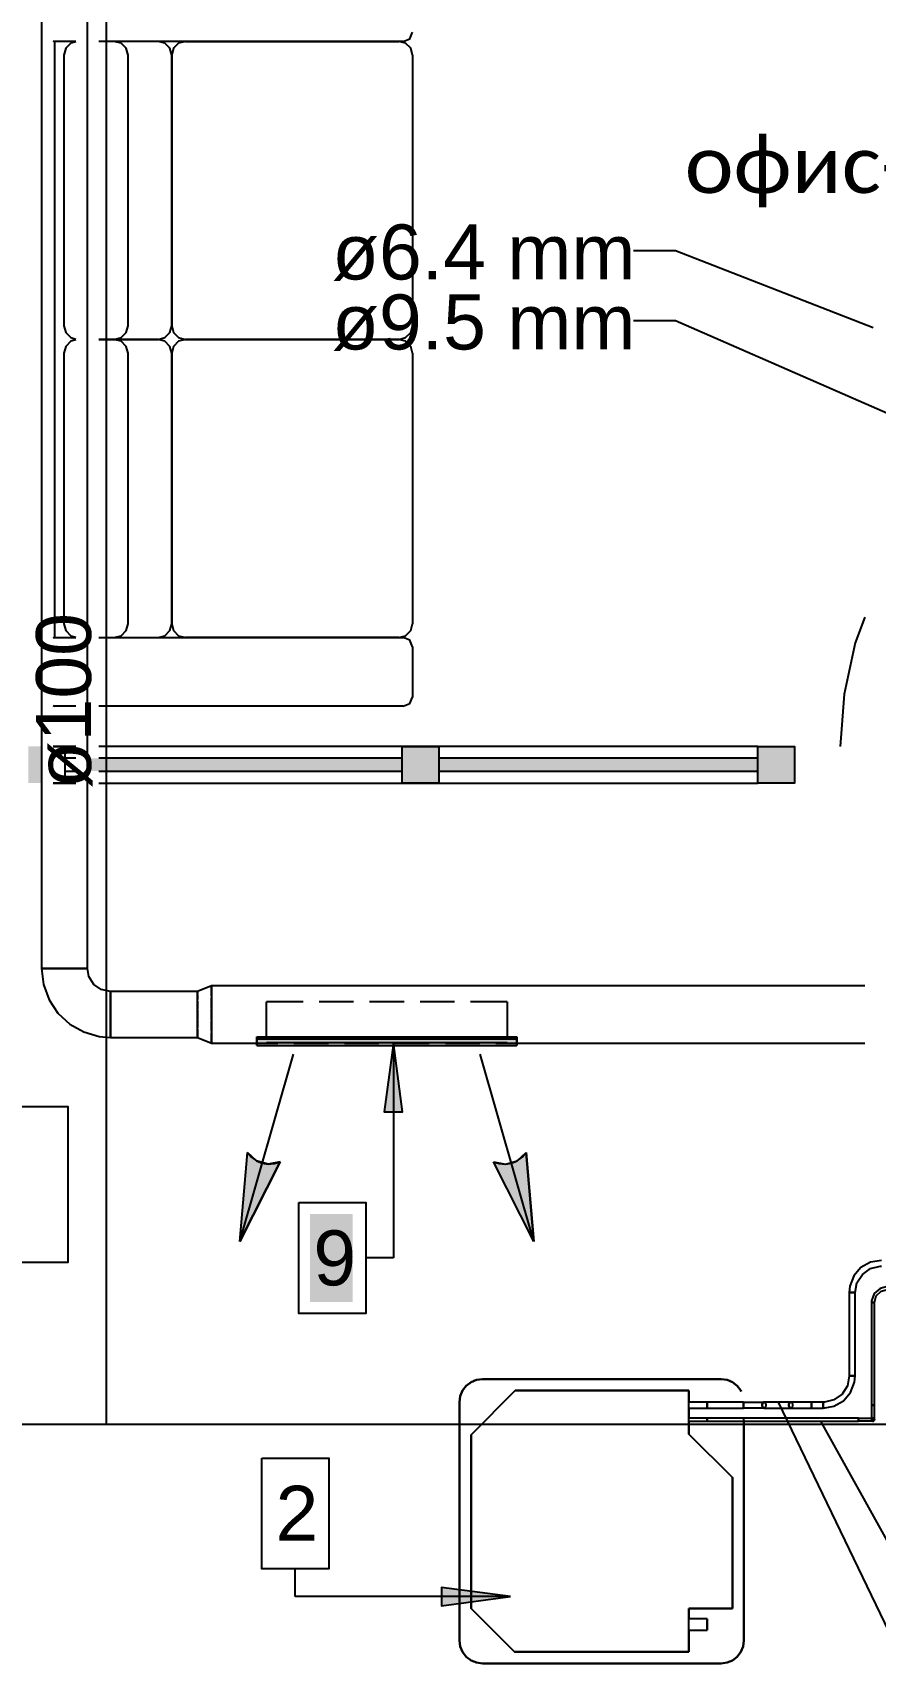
# Model space of a CAD drawing. Extents: x 25325 to 182345, y 3956 to 147305.
# Drawn here: x 91172.922 to 91174.369, y 73652.016 to 73654.817 of the extents above; entities that cross this region are included whole.
import ezdxf

# ---------------------------------------------------------------- set-up
doc = ezdxf.new("R2010")
doc.units = 0
doc.header["$MEASUREMENT"] = 0
doc.layers.add('CAT6A CEILING PORTS', color=5, linetype='CONTINUOUS')
doc.layers.add('CAT6A UNDERGROUND PORTS ROUTING', color=1, linetype='CONTINUOUS')
doc.styles.add('PDF Arial', font='arial.ttf')
doc.styles.add('PDF Calibri', font='calibri.ttf')

# ---------------------------------------------------------------- blocks, each defined once
blk = doc.blocks.new('Sheet-Климатична и вентилационна система офис помещение етаж 4_1')
at = {"layer": 'CAT6A UNDERGROUND PORTS ROUTING', "true_color": 0xd8d8d8, "transparency": 33554687}
for points in [[(4.9179, 16.2329), (4.9408, 16.2329), (4.9408, 16.2959), (4.9179, 16.2959)], [(5.5596, 16.2534), (5.5596, 16.2754), (5.0195, 16.2754), (5.0195, 16.2534)], [(5.6226, 16.2329), (5.6226, 16.2959), (5.5596, 16.2959), (5.5596, 16.2329)], [(6.1699, 16.2534), (6.1699, 16.2754), (5.6226, 16.2754), (5.6226, 16.2534)], [(6.1699, 16.2329), (6.2329, 16.2329), (6.2329, 16.2959), (6.1699, 16.2959)]]:
    blk.add_hatch(color=254, dxfattribs=at).paths.add_polyline_path(points)
at = {"layer": 'CAT6A UNDERGROUND PORTS ROUTING', "transparency": 33554687}
for color, points in [(256, [(5.6284, 15.7933), (5.7566, 15.7933), (5.7566, 15.7969), (5.3101, 15.7969), (5.3101, 15.7933), (5.4471, 15.7933)]), (256, [(5.7566, 15.7824), (5.7566, 15.7933), (5.3101, 15.7934), (5.3101, 15.7824), (5.6284, 15.7824)]), (7, [(5.5445, 15.7866), (5.529, 15.6685), (5.5601, 15.6685)]), (256, [(5.2808, 15.4456), (5.3505, 15.5825), (5.3404, 15.5793), (5.3299, 15.5786), (5.3194, 15.5803), (5.3097, 15.5844), (5.3011, 15.5906), (5.2942, 15.5986)]), (256, [(5.7858, 15.4456), (5.7725, 15.5986), (5.7656, 15.5906), (5.757, 15.5844), (5.7472, 15.5803), (5.7368, 15.5786), (5.7262, 15.5793), (5.7161, 15.5825)]), (7, [(5.7454, 14.8358), (5.6273, 14.8513), (5.6273, 14.8202)])]:
    blk.add_hatch(color=color, dxfattribs=at).paths.add_polyline_path(points)
at = {"layer": 'CAT6A UNDERGROUND PORTS ROUTING', "true_color": 0xffffff, "transparency": 33554687}
blk.add_hatch(color=7, dxfattribs=at).paths.add_polyline_path([(5.4017, 15.4929), (5.4747, 15.4929), (5.4747, 15.3419), (5.4017, 15.3419)])
at = {"layer": 'CAT6A UNDERGROUND PORTS ROUTING', "transparency": 33554687}
for points in [[(4.9408, 18.4536), (4.9408, 15.9143)], [(5.0195, 15.9143), (5.0195, 17.7951)], [(4.9802, 15.9143), (4.97, 15.9143), (4.9605, 15.9143), (4.9523, 15.9143), (4.9461, 15.9143), (4.9421, 15.9143), (4.9408, 15.9143)], [(4.9408, 15.9143), (4.944, 15.8868), (4.9536, 15.8608), (4.9689, 15.8378), (4.9891, 15.819), (5.0132, 15.8054), (5.0398, 15.7977), (5.0589, 15.7962)], [(4.9408, 15.9143), (4.9421, 15.9143), (4.9461, 15.9143), (4.9523, 15.9143), (4.9605, 15.9143), (4.97, 15.9143), (4.9802, 15.9143)], [(5.0195, 15.9143), (5.0182, 15.9143), (5.0142, 15.9143), (5.008, 15.9143), (4.9998, 15.9143), (4.9903, 15.9143), (4.9802, 15.9143)], [(4.9802, 15.9143), (4.9903, 15.9143), (4.9998, 15.9143), (5.008, 15.9143), (5.0142, 15.9143), (5.0182, 15.9143), (5.0195, 15.9143)], [(5.0589, 15.8749), (5.0433, 15.8781), (5.0303, 15.8872), (5.0219, 15.9007), (5.0195, 15.9143)], [(5.2321, 15.8848), (5.2084, 15.8749)], [(6.3537, 15.8848), (5.2321, 15.8848)], [(5.2321, 15.8803), (5.2321, 15.8831), (5.2321, 15.8848)], [(5.2321, 15.8848), (5.2321, 15.8799), (5.2321, 15.8662), (5.2321, 15.8465), (5.2321, 15.8246), (5.2321, 15.8049), (5.2321, 15.7912), (5.2321, 15.7863)], [(5.2321, 15.8673), (5.2321, 15.8703), (5.2321, 15.8782), (5.2321, 15.8799)], [(5.2084, 15.8749), (5.0589, 15.8749)], [(5.0589, 15.8355), (5.0589, 15.8457), (5.0589, 15.8552), (5.0589, 15.8634), (5.0589, 15.8696), (5.0589, 15.8736), (5.0589, 15.8749)], [(5.0589, 15.8749), (5.0589, 15.8736), (5.0589, 15.8696), (5.0589, 15.8634), (5.0589, 15.8552), (5.0589, 15.8457), (5.0589, 15.8355)], [(5.2084, 15.8749), (5.2084, 15.8736), (5.2084, 15.8714)], [(5.2084, 15.7962), (5.2084, 15.8001), (5.2084, 15.811), (5.2084, 15.8268), (5.2084, 15.8443), (5.2084, 15.8601), (5.2084, 15.871), (5.2084, 15.8749)], [(5.2084, 15.8696), (5.2084, 15.8634), (5.2084, 15.8609)], [(5.2084, 15.8586), (5.2084, 15.8552), (5.2084, 15.8457), (5.2084, 15.8448)], [(5.2321, 15.8471), (5.2321, 15.8483), (5.2321, 15.8601), (5.2321, 15.8644)], [(5.0589, 15.7962), (5.0589, 15.7975), (5.0589, 15.8014), (5.0589, 15.8077), (5.0589, 15.8159), (5.0589, 15.8254), (5.0589, 15.8355)], [(5.0589, 15.8355), (5.0589, 15.8254), (5.0589, 15.8159), (5.0589, 15.8077), (5.0589, 15.8014), (5.0589, 15.7975), (5.0589, 15.7962)], [(5.2084, 15.843), (5.2084, 15.8355)], [(5.2084, 15.8355), (5.2084, 15.828)], [(5.2084, 15.8268), (5.2084, 15.8254), (5.2084, 15.8159), (5.2084, 15.8125)], [(5.2321, 15.8355), (5.2321, 15.8456)], [(5.2321, 15.8262), (5.2321, 15.8355)], [(5.2321, 15.8067), (5.2321, 15.8109), (5.2321, 15.8228), (5.2321, 15.8246)], [(5.0589, 15.7962), (5.2084, 15.7962)], [(5.2084, 15.8101), (5.2084, 15.8077), (5.2084, 15.8014), (5.2084, 15.8001)], [(5.2084, 15.7998), (5.2084, 15.7975), (5.2084, 15.7962)], [(5.2084, 15.7962), (5.2321, 15.7863)], [(5.2321, 15.7912), (5.2321, 15.7929), (5.2321, 15.8007), (5.2321, 15.8038)], [(5.2321, 15.7863), (5.2321, 15.788), (5.2321, 15.7908)], [(5.2321, 15.7863), (5.3101, 15.7863)], [(5.3102, 15.7863), (5.3463, 15.7863)], [(5.3739, 15.7863), (5.4329, 15.7863)], [(5.4605, 15.7863), (5.5196, 15.7863)], [(5.5471, 15.7863), (5.6062, 15.7863)], [(5.6337, 15.7863), (5.6928, 15.7863)], [(5.7203, 15.7863), (5.7565, 15.7863)], [(5.7566, 15.7863), (6.3537, 15.7863)]]:
    blk.add_lwpolyline(points, dxfattribs=at)
at = {"layer": 'CAT6A UNDERGROUND PORTS ROUTING', "color": 253, "true_color": 0x9c9c9c, "transparency": 33554687}
for points in [[(4.9605, 17.5075), (4.9632, 17.5063)], [(4.9998, 17.5063), (4.9632, 17.5063), (4.9632, 16.4828), (4.9998, 16.4828)], [(4.9998, 17.5056), (4.9907, 17.5032), (4.9821, 17.4945), (4.9789, 17.4827)], [(5.1406, 17.5063), (5.0392, 17.5063)], [(5.5616, 17.5063), (5.0392, 17.5063)], [(5.0892, 17.4827), (5.086, 17.4945), (5.0774, 17.5032), (5.0655, 17.5063)], [(5.1642, 17.4827), (5.161, 17.4945), (5.1524, 17.5032), (5.1406, 17.5063)], [(5.1878, 17.5063), (5.176, 17.5032), (5.1673, 17.4945), (5.1642, 17.4827)], [(5.1878, 17.5063), (5.5537, 17.5063)], [(5.5773, 17.4827), (5.5742, 17.4945), (5.5655, 17.5032), (5.5537, 17.5063)], [(5.5616, 17.5063), (5.5727, 17.511), (5.5773, 17.5221)], [(4.9789, 17.4827), (4.9789, 17.0182)], [(5.0892, 17.0182), (5.0892, 17.4827)], [(5.1642, 17.4827), (5.1642, 17.0182), (5.1642, 17.4827)], [(5.5773, 17.4827), (5.5773, 17.0182)], [(4.9789, 17.0182), (4.9821, 17.0064), (4.9907, 16.9977), (4.9998, 16.9953)], [(5.0655, 16.9946), (5.0774, 16.9977), (5.086, 17.0064), (5.0892, 17.0182)], [(5.1406, 16.9946), (5.1524, 16.9977), (5.161, 17.0064), (5.1642, 17.0182)], [(5.1642, 17.0182), (5.1673, 17.0064), (5.176, 16.9977), (5.1878, 16.9946)], [(5.5537, 16.9946), (5.5655, 16.9977), (5.5742, 17.0064), (5.5773, 17.0182)], [(4.9998, 16.9938), (4.9907, 16.9914), (4.9821, 16.9827), (4.9789, 16.9709)], [(4.9789, 16.9709), (4.9789, 16.5064)], [(5.1406, 16.9946), (5.0392, 16.9946)], [(5.0392, 16.9946), (5.1406, 16.9946)], [(5.0892, 16.9709), (5.086, 16.9827), (5.0774, 16.9914), (5.0655, 16.9946)], [(5.0892, 16.5064), (5.0892, 16.9709)], [(5.1642, 16.9709), (5.161, 16.9827), (5.1524, 16.9914), (5.1406, 16.9946)], [(5.1878, 16.9946), (5.176, 16.9914), (5.1673, 16.9827), (5.1642, 16.9709)], [(5.1642, 16.9709), (5.1642, 16.5064), (5.1642, 16.9709)], [(5.1878, 16.9946), (5.5537, 16.9946), (5.1878, 16.9946)], [(5.5773, 16.9709), (5.5742, 16.9827), (5.5655, 16.9914), (5.5537, 16.9946)], [(5.5773, 16.9709), (5.5773, 16.5064)], [(4.9789, 16.5064), (4.9821, 16.4946), (4.9907, 16.4859), (4.9998, 16.4835)], [(5.0655, 16.4828), (5.0774, 16.4859), (5.086, 16.4946), (5.0892, 16.5064)], [(5.1406, 16.4828), (5.1524, 16.4859), (5.161, 16.4946), (5.1642, 16.5064)], [(5.1642, 16.5064), (5.1673, 16.4946), (5.176, 16.4859), (5.1878, 16.4828)], [(5.5537, 16.4828), (5.5655, 16.4859), (5.5742, 16.4946), (5.5773, 16.5064)], [(6.3537, 16.5179), (6.3371, 16.4734)], [(4.9632, 16.4828), (4.9605, 16.4816)], [(5.0392, 16.4828), (5.1406, 16.4828)], [(5.0392, 16.4828), (5.5616, 16.4828)], [(5.5537, 16.4828), (5.1878, 16.4828)], [(5.5773, 16.467), (5.5727, 16.4781), (5.5616, 16.4828)], [(5.5773, 16.467), (5.5773, 16.3804)], [(6.3371, 16.4734), (6.318, 16.3856)], [(6.318, 16.3856), (6.3116, 16.2959)], [(4.9605, 16.3658), (4.9632, 16.3647)], [(4.9998, 16.3647), (4.9632, 16.3647)], [(5.5616, 16.3647), (5.0392, 16.3647)], [(5.5616, 16.3647), (5.5727, 16.3693), (5.5773, 16.3804)], [(4.9998, 16.2959), (4.9605, 16.2959)], [(4.9605, 16.2959), (4.9809, 16.2959), (4.9809, 16.2329), (4.9605, 16.2329)], [(4.9998, 16.2754), (4.9809, 16.2754), (4.9809, 16.2534)], [(5.0392, 16.2329), (6.1699, 16.2329), (6.1699, 16.2959), (5.0392, 16.2959)], [(5.0392, 16.2534), (5.5596, 16.2534), (5.5596, 16.2754), (5.0392, 16.2754)], [(5.5596, 16.2959), (5.6226, 16.2959), (5.6226, 16.2329), (5.5596, 16.2329), (5.5596, 16.2959)], [(5.6226, 16.2534), (6.1699, 16.2534), (6.1699, 16.2754), (5.6226, 16.2754), (5.6226, 16.2534)], [(6.1699, 16.2959), (6.2329, 16.2959), (6.2329, 16.2329), (6.1699, 16.2329), (6.1699, 16.2959)], [(4.9809, 16.2534), (4.9998, 16.2534)], [(4.9605, 16.2329), (4.9998, 16.2329)]]:
    blk.add_lwpolyline(points, dxfattribs=at)
at = {"layer": 'CAT6A UNDERGROUND PORTS ROUTING', "color": 7, "transparency": 33554687}
for points in [[(6.0289, 17.1469), (5.9568, 17.1469)], [(6.3679, 17.0146), (6.0289, 17.1469)], [(6.0289, 17.0267), (5.9568, 17.0267)], [(6.4015, 16.8632), (6.0289, 17.0267)], [(5.3266, 15.7969), (5.3266, 15.8572)], [(5.3896, 15.8572), (5.3266, 15.8572)], [(5.4762, 15.8572), (5.4172, 15.8572)], [(5.5629, 15.8572), (5.5038, 15.8572)], [(5.6495, 15.8572), (5.5904, 15.8572)], [(5.74, 15.8572), (5.677, 15.8572)], [(5.74, 15.8572), (5.74, 15.7969)], [(5.3101, 15.7933), (5.3101, 15.7969)], [(5.3101, 15.7969), (5.3101, 15.789), (5.3101, 15.7863)], [(5.3101, 15.7969), (5.7566, 15.7969)], [(5.7566, 15.7863), (5.7566, 15.789), (5.7566, 15.7969)], [(5.7566, 15.7969), (5.7566, 15.7933)], [(5.2808, 15.4456), (5.3731, 15.7673)], [(5.3101, 15.7824), (5.3101, 15.7852), (5.3101, 15.7934)], [(5.7566, 15.7933), (5.3101, 15.7933)], [(5.3101, 15.7863), (5.3101, 15.7852), (5.3101, 15.7824)], [(5.3101, 15.7824), (5.7566, 15.7824)], [(5.74, 15.7867), (5.3266, 15.7867)], [(5.5445, 15.7866), (5.529, 15.6685), (5.5601, 15.6685), (5.5445, 15.7866)], [(5.5445, 15.7866), (5.5445, 15.4174)], [(5.7858, 15.4456), (5.6936, 15.7673)], [(5.7566, 15.7934), (5.7566, 15.7852), (5.7566, 15.7824)], [(5.7566, 15.7824), (5.7566, 15.7852), (5.7566, 15.7863)], [(5.2808, 15.4456), (5.2942, 15.5986)], [(5.2808, 15.4456), (5.2942, 15.5986)], [(5.2942, 15.5986), (5.3011, 15.5906), (5.3097, 15.5844), (5.3194, 15.5803), (5.3299, 15.5786), (5.3404, 15.5793), (5.3505, 15.5825)], [(5.3505, 15.5825), (5.3299, 15.5786), (5.3097, 15.5844), (5.2942, 15.5986)], [(5.7161, 15.5825), (5.7262, 15.5793), (5.7368, 15.5786), (5.7472, 15.5803), (5.757, 15.5844), (5.7656, 15.5906), (5.7725, 15.5986)], [(5.7161, 15.5825), (5.7368, 15.5786), (5.757, 15.5844), (5.7725, 15.5986)], [(5.7725, 15.5986), (5.7858, 15.4456)], [(5.7858, 15.4456), (5.7725, 15.5986)], [(5.3505, 15.5825), (5.2808, 15.4456)], [(5.2808, 15.4456), (5.3505, 15.5825)], [(5.7858, 15.4456), (5.7161, 15.5825)], [(5.7858, 15.4456), (5.7161, 15.5825)], [(5.3821, 15.5126), (5.497, 15.5126), (5.497, 15.3221), (5.3821, 15.3221), (5.3821, 15.5126)], [(5.5445, 15.4174), (5.497, 15.4174)], [(5.6581, 15.17), (5.6594, 15.1802), (5.6633, 15.1897), (5.6696, 15.1978), (5.6778, 15.2041), (5.6872, 15.208), (5.6974, 15.2093)], [(5.6974, 15.2093), (5.6872, 15.208), (5.6778, 15.2041), (5.6696, 15.1978), (5.6633, 15.1897), (5.6594, 15.1802), (5.6581, 15.17)], [(5.6841, 15.2067), (5.6824, 15.2063), (5.6809, 15.2054)], [(5.6974, 15.2093), (6.1069, 15.2093)], [(6.1069, 15.2093), (5.6974, 15.2093)], [(6.1069, 15.2093), (5.6974, 15.2093)], [(6.1069, 15.2093), (6.1171, 15.208), (6.1266, 15.2041), (6.1347, 15.1978), (6.141, 15.1897), (6.1415, 15.1883)], [(6.1415, 15.1883), (6.141, 15.1897), (6.1347, 15.1978), (6.1266, 15.2041), (6.1171, 15.208), (6.1069, 15.2093)], [(6.1234, 15.2054), (6.1219, 15.2063), (6.1202, 15.2067)], [(5.662, 15.1865), (5.6611, 15.185), (5.6607, 15.1833)], [(5.7535, 15.1897), (5.6778, 15.1139)], [(5.6778, 15.1139), (5.7535, 15.1897)], [(6.0518, 15.1897), (5.7535, 15.1897)], [(5.7535, 15.1897), (6.0518, 15.1897)], [(6.0518, 15.1149), (6.0518, 15.1897)], [(6.0518, 15.1897), (6.0518, 15.1697)], [(5.6581, 14.7605), (5.6581, 15.17)], [(5.6581, 15.17), (5.6581, 14.7605)], [(5.6581, 15.17), (5.6581, 14.7605)], [(6.0833, 15.1697), (6.0518, 15.1697)], [(6.0518, 15.1612), (6.0518, 15.1622), (6.0518, 15.1634), (6.0518, 15.1647), (6.0518, 15.166), (6.0518, 15.1672), (6.0518, 15.1683)], [(6.0518, 15.1597), (6.0518, 15.1422)], [(6.0518, 15.1597), (6.0833, 15.1597)], [(6.0833, 15.1697), (6.0833, 15.1696), (6.0833, 15.1691), (6.0833, 15.1683), (6.0833, 15.1672), (6.0833, 15.166), (6.0833, 15.1647), (6.0833, 15.1634), (6.0833, 15.1622), (6.0833, 15.1612), (6.0833, 15.1604), (6.0833, 15.1599), (6.0833, 15.1597)], [(6.2049, 15.1698), (6.4031, 14.759)], [(6.0833, 15.1423), (6.0518, 15.1423)], [(6.0518, 15.1374), (6.0518, 15.1149)], [(6.0518, 15.1373), (6.0833, 15.1373)], [(6.0833, 15.1422), (6.0833, 15.1423)], [(6.0833, 15.1423), (6.0833, 15.1422)], [(6.0833, 15.1423), (6.0833, 15.1422), (6.0833, 15.142), (6.0833, 15.1416), (6.0833, 15.141), (6.0833, 15.1404), (6.0833, 15.1398), (6.0833, 15.1391), (6.0833, 15.1385), (6.0833, 15.138), (6.0833, 15.1376), (6.0833, 15.1374), (6.0833, 15.1373)], [(6.0833, 15.1373), (6.0833, 15.1374)], [(6.0833, 15.1374), (6.0833, 15.1373)], [(6.1462, 15.1374), (6.1462, 15.1422)], [(6.1462, 15.1374), (6.1462, 14.7605)], [(6.1462, 14.7605), (6.1462, 15.1374)], [(6.1462, 14.7605), (6.1462, 15.1374)], [(6.2776, 15.1371), (6.4031, 14.9117)], [(5.6778, 15.1139), (5.6778, 14.8157)], [(5.6778, 14.8157), (5.6778, 15.1139)], [(6.1266, 15.0401), (6.0518, 15.1149)], [(6.0518, 15.1149), (6.1266, 15.0401)], [(5.3187, 15.0738), (5.4337, 15.0738), (5.4337, 14.8833), (5.3187, 14.8833), (5.3187, 15.0738)], [(6.1266, 14.8157), (6.1266, 15.0401)], [(6.1266, 15.0401), (6.1266, 14.8157)], [(5.3762, 14.8358), (5.3762, 14.8833)], [(5.7454, 14.8358), (5.6273, 14.8513), (5.6273, 14.8202), (5.7454, 14.8358)], [(5.7454, 14.8358), (5.3762, 14.8358)], [(5.6778, 14.8157), (5.7526, 14.7409)], [(5.7526, 14.7409), (5.6778, 14.8157)], [(6.0518, 14.7409), (6.0518, 14.8157)], [(6.0518, 14.8157), (6.1266, 14.8157)], [(6.1266, 14.8157), (6.0518, 14.8157)], [(6.0518, 14.8157), (6.0518, 14.7979)], [(6.0833, 14.7979), (6.0518, 14.7979)], [(6.0518, 14.7906), (6.0518, 14.793), (6.0518, 14.7951), (6.0518, 14.7966), (6.0518, 14.7976)], [(6.0518, 14.7786), (6.0518, 14.7796), (6.0518, 14.7811), (6.0518, 14.7832), (6.0518, 14.7855), (6.0518, 14.7881), (6.0518, 14.7901)], [(6.0833, 14.7979), (6.0833, 14.7976), (6.0833, 14.7966), (6.0833, 14.7951), (6.0833, 14.793), (6.0833, 14.7906), (6.0833, 14.7881), (6.0833, 14.7855), (6.0833, 14.7832), (6.0833, 14.7811), (6.0833, 14.7796), (6.0833, 14.7786), (6.0833, 14.7783)], [(6.0833, 14.7906), (6.0833, 14.793), (6.0833, 14.7951), (6.0833, 14.7966), (6.0833, 14.7976)], [(6.0833, 14.7786), (6.0833, 14.7796), (6.0833, 14.7811), (6.0833, 14.7832), (6.0833, 14.7855), (6.0833, 14.7881), (6.0833, 14.7901)], [(5.6974, 14.7212), (5.6872, 14.7225), (5.6778, 14.7264), (5.6696, 14.7327), (5.6633, 14.7409), (5.6594, 14.7503), (5.6581, 14.7605)], [(5.6581, 14.7605), (5.6594, 14.7503), (5.6633, 14.7409), (5.6696, 14.7327), (5.6778, 14.7264), (5.6872, 14.7225), (5.6974, 14.7212)], [(6.0518, 14.7783), (6.0518, 14.7409)], [(6.0518, 14.7783), (6.0833, 14.7783)], [(6.1462, 14.7605), (6.1449, 14.7503), (6.141, 14.7409), (6.1347, 14.7327), (6.1266, 14.7264), (6.1171, 14.7225), (6.1069, 14.7212)], [(6.1069, 14.7212), (6.1171, 14.7225), (6.1266, 14.7264), (6.1347, 14.7327), (6.141, 14.7409), (6.1449, 14.7503), (6.1462, 14.7605)], [(5.6607, 14.7472), (5.6611, 14.7455), (5.662, 14.744)], [(5.7526, 14.7409), (6.0518, 14.7409)], [(6.0518, 14.7409), (5.7526, 14.7409)], [(6.1423, 14.744), (6.1432, 14.7455), (6.1436, 14.7472)], [(5.6809, 14.7251), (5.6824, 14.7242), (5.6841, 14.7238)], [(6.1069, 14.7212), (5.6974, 14.7212)], [(5.6974, 14.7212), (6.1069, 14.7212)], [(5.6974, 14.7212), (6.1069, 14.7212)], [(6.1202, 14.7238), (6.1219, 14.7242), (6.1234, 14.7251)]]:
    blk.add_lwpolyline(points, dxfattribs=at)
at = {"layer": 'CAT6A UNDERGROUND PORTS ROUTING', "color": 6, "transparency": 33554687}
for points in [[(6.382, 15.4132), (6.3634, 15.41), (6.347, 15.4007), (6.3348, 15.3864), (6.328, 15.3688), (6.327, 15.3582)], [(6.337, 15.3582), (6.3402, 15.3749), (6.3494, 15.3892), (6.3632, 15.3991), (6.3797, 15.4031), (6.382, 15.4032)], [(6.327, 15.3582), (6.327, 15.2147)], [(6.327, 15.3582), (6.3271, 15.3582), (6.3276, 15.3582), (6.3284, 15.3582), (6.3295, 15.3582), (6.3307, 15.3582), (6.332, 15.3582)], [(6.337, 15.3582), (6.3368, 15.3582), (6.3363, 15.3582), (6.3355, 15.3582), (6.3345, 15.3582), (6.3333, 15.3582), (6.332, 15.3582), (6.3307, 15.3582), (6.3295, 15.3582), (6.3284, 15.3582), (6.3276, 15.3582), (6.3271, 15.3582), (6.327, 15.3582)], [(6.332, 15.3582), (6.3333, 15.3582), (6.3345, 15.3582), (6.3355, 15.3582), (6.3363, 15.3582), (6.3368, 15.3582), (6.337, 15.3582)], [(6.337, 15.2147), (6.337, 15.3582)], [(6.3926, 15.3681), (6.3798, 15.3649), (6.3699, 15.3561), (6.3653, 15.3436), (6.3651, 15.3406)], [(6.3701, 15.3406), (6.3733, 15.3521), (6.3819, 15.3604), (6.3926, 15.3631)], [(6.3651, 15.3406), (6.3652, 15.3406)], [(6.3651, 15.3406), (6.3652, 15.3406)], [(6.3652, 15.3406), (6.3651, 15.3406)], [(6.3651, 15.3406), (6.3651, 15.1648)], [(6.3651, 15.3406), (6.3652, 15.3406), (6.3655, 15.3406), (6.3659, 15.3406), (6.3664, 15.3406), (6.367, 15.3406), (6.3676, 15.3406)], [(6.37, 15.3406), (6.3698, 15.3406), (6.3694, 15.3406), (6.3689, 15.3406), (6.3683, 15.3406), (6.3676, 15.3406), (6.367, 15.3406), (6.3664, 15.3406), (6.3659, 15.3406), (6.3655, 15.3406), (6.3652, 15.3406), (6.3651, 15.3406)], [(6.3676, 15.3406), (6.3683, 15.3406), (6.3689, 15.3406), (6.3694, 15.3406), (6.3698, 15.3406), (6.37, 15.3406)], [(6.37, 15.3406), (6.3701, 15.3406)], [(6.3701, 15.1648), (6.3701, 15.3406)], [(6.282, 15.1597), (6.3005, 15.1629), (6.3169, 15.1722), (6.3292, 15.1865), (6.3359, 15.2041), (6.337, 15.2147)], [(6.327, 15.2147), (6.3238, 15.198), (6.3146, 15.1837), (6.3007, 15.1738), (6.2842, 15.1698), (6.282, 15.1697)], [(6.332, 15.2147), (6.3307, 15.2147), (6.3295, 15.2147), (6.3284, 15.2147), (6.3276, 15.2147), (6.3271, 15.2147), (6.327, 15.2147)], [(6.327, 15.2147), (6.3271, 15.2147), (6.3276, 15.2147), (6.3284, 15.2147), (6.3295, 15.2147), (6.3307, 15.2147), (6.332, 15.2147), (6.3333, 15.2147), (6.3345, 15.2147), (6.3355, 15.2147), (6.3363, 15.2147), (6.3368, 15.2147), (6.337, 15.2147)], [(6.337, 15.2147), (6.3368, 15.2147), (6.3363, 15.2147), (6.3355, 15.2147), (6.3345, 15.2147), (6.3333, 15.2147), (6.332, 15.2147)], [(6.1455, 15.1697), (6.0833, 15.1697)], [(6.0833, 15.1647), (6.0833, 15.166), (6.0833, 15.1672), (6.0833, 15.1683), (6.0833, 15.1691), (6.0833, 15.1696), (6.0833, 15.1697)], [(6.0833, 15.1597), (6.0833, 15.1599), (6.0833, 15.1604), (6.0833, 15.1612), (6.0833, 15.1622), (6.0833, 15.1634), (6.0833, 15.1647)], [(6.0833, 15.1597), (6.1455, 15.1597)], [(6.1455, 15.1697), (6.1455, 15.1696), (6.1455, 15.1691), (6.1455, 15.1683), (6.1455, 15.1672), (6.1455, 15.166), (6.1455, 15.1647)], [(6.1455, 15.1697), (6.1632, 15.1697), (6.1785, 15.1697), (6.1809, 15.1697)], [(6.1455, 15.1647), (6.1455, 15.166), (6.1455, 15.1672), (6.1455, 15.1683), (6.1455, 15.1691), (6.1455, 15.1696), (6.1455, 15.1697)], [(6.1455, 15.1647), (6.1455, 15.1634), (6.1455, 15.1622), (6.1455, 15.1612), (6.1455, 15.1604), (6.1455, 15.1599), (6.1455, 15.1597)], [(6.1455, 15.1597), (6.1455, 15.1599), (6.1455, 15.1604), (6.1455, 15.1612), (6.1455, 15.1622), (6.1455, 15.1634), (6.1455, 15.1647)], [(6.1809, 15.1597), (6.1661, 15.1597), (6.1487, 15.1597), (6.1455, 15.1597)], [(6.1773, 15.1647), (6.1775, 15.166), (6.1778, 15.1672), (6.1784, 15.1683), (6.1791, 15.1691), (6.18, 15.1696), (6.1809, 15.1697)], [(6.1809, 15.1697), (6.18, 15.1696), (6.1791, 15.1691), (6.1784, 15.1683), (6.1778, 15.1672), (6.1775, 15.166), (6.1773, 15.1647)], [(6.1809, 15.1597), (6.18, 15.1599), (6.1791, 15.1604), (6.1784, 15.1612), (6.1778, 15.1622), (6.1775, 15.1634), (6.1773, 15.1647)], [(6.1773, 15.1647), (6.1775, 15.1634), (6.1778, 15.1622), (6.1784, 15.1612), (6.1791, 15.1604), (6.18, 15.1599), (6.1809, 15.1597)], [(6.2267, 15.1697), (6.1809, 15.1697)], [(6.1809, 15.1597), (6.2267, 15.1597)], [(6.1818, 15.1696), (6.181, 15.1697)], [(6.181, 15.1598), (6.1818, 15.1599)], [(6.1826, 15.1691), (6.1818, 15.1696)], [(6.1818, 15.1599), (6.1826, 15.1604)], [(6.1834, 15.1683), (6.1826, 15.1691)], [(6.1826, 15.1604), (6.1834, 15.1612)], [(6.1839, 15.1672), (6.1834, 15.1683)], [(6.1834, 15.1612), (6.1839, 15.1622)], [(6.1843, 15.166), (6.1839, 15.1672)], [(6.1839, 15.1622), (6.1843, 15.1634)], [(6.1844, 15.1647), (6.1843, 15.166)], [(6.1843, 15.1634), (6.1844, 15.1647)], [(6.2267, 15.1697), (6.2258, 15.1696), (6.225, 15.1691), (6.2242, 15.1683), (6.2237, 15.1672), (6.2233, 15.166), (6.2232, 15.1647)], [(6.2232, 15.1647), (6.2233, 15.166), (6.2237, 15.1672), (6.2242, 15.1683), (6.225, 15.1691), (6.2258, 15.1696), (6.2267, 15.1697), (6.2277, 15.1696)], [(6.2232, 15.1647), (6.2233, 15.1634), (6.2237, 15.1622), (6.2242, 15.1612), (6.225, 15.1604), (6.2258, 15.1599), (6.2267, 15.1597)], [(6.2277, 15.1599), (6.2267, 15.1597), (6.2258, 15.1599), (6.225, 15.1604), (6.2242, 15.1612), (6.2237, 15.1622), (6.2233, 15.1634), (6.2232, 15.1647)], [(6.2277, 15.1696), (6.2267, 15.1697)], [(6.2621, 15.1697), (6.2444, 15.1697), (6.2291, 15.1697), (6.2267, 15.1697)], [(6.2267, 15.1597), (6.2277, 15.1599)], [(6.2267, 15.1597), (6.2415, 15.1597), (6.2589, 15.1597), (6.2621, 15.1597)], [(6.2285, 15.1691), (6.2277, 15.1696)], [(6.2277, 15.1599), (6.2285, 15.1604)], [(6.2292, 15.1683), (6.2285, 15.1691)], [(6.2285, 15.1604), (6.2292, 15.1612)], [(6.2298, 15.1672), (6.2292, 15.1683)], [(6.2292, 15.1612), (6.2298, 15.1622)], [(6.2302, 15.166), (6.2298, 15.1672)], [(6.2298, 15.1622), (6.2302, 15.1634)], [(6.2303, 15.1647), (6.2302, 15.166)], [(6.2302, 15.1634), (6.2303, 15.1647)], [(6.282, 15.1697), (6.2621, 15.1697)], [(6.2621, 15.1647), (6.2621, 15.166), (6.2621, 15.1672), (6.2621, 15.1683), (6.2621, 15.1691), (6.2621, 15.1696), (6.2621, 15.1697)], [(6.2621, 15.1697), (6.2621, 15.1696), (6.2621, 15.1691), (6.2621, 15.1683), (6.2621, 15.1672), (6.2621, 15.166), (6.2621, 15.1647)], [(6.2621, 15.1597), (6.2621, 15.1599), (6.2621, 15.1604), (6.2621, 15.1612), (6.2621, 15.1622), (6.2621, 15.1634), (6.2621, 15.1647)], [(6.2621, 15.1647), (6.2621, 15.1634), (6.2621, 15.1622), (6.2621, 15.1612), (6.2621, 15.1604), (6.2621, 15.1599), (6.2621, 15.1597)], [(6.2621, 15.1597), (6.282, 15.1597)], [(6.282, 15.1697), (6.282, 15.1696), (6.282, 15.1691), (6.282, 15.1683), (6.282, 15.1672), (6.282, 15.166), (6.282, 15.1647)], [(6.282, 15.1597), (6.282, 15.1599), (6.282, 15.1604), (6.282, 15.1612), (6.282, 15.1622), (6.282, 15.1634), (6.282, 15.1647), (6.282, 15.166), (6.282, 15.1672), (6.282, 15.1683), (6.282, 15.1691), (6.282, 15.1696), (6.282, 15.1697)], [(6.282, 15.1647), (6.282, 15.1634), (6.282, 15.1622), (6.282, 15.1612), (6.282, 15.1604), (6.282, 15.1599), (6.282, 15.1597)], [(6.3652, 15.1648), (6.3651, 15.1648)], [(6.3651, 15.1648), (6.3652, 15.1648)], [(6.3652, 15.1648), (6.3651, 15.1648)], [(6.3676, 15.1648), (6.367, 15.1648), (6.3664, 15.1648), (6.3659, 15.1648), (6.3655, 15.1648), (6.3652, 15.1648), (6.3651, 15.1648)], [(6.3651, 15.1648), (6.3651, 15.1526), (6.3651, 15.1435), (6.3651, 15.1398), (6.3651, 15.1398)], [(6.3651, 15.1648), (6.3652, 15.1648), (6.3655, 15.1648), (6.3659, 15.1648), (6.3664, 15.1648), (6.367, 15.1648), (6.3676, 15.1648)], [(6.3701, 15.1648), (6.37, 15.1648), (6.3698, 15.1648), (6.3694, 15.1648), (6.3689, 15.1648), (6.3683, 15.1648), (6.3676, 15.1648)], [(6.3676, 15.1648), (6.3683, 15.1648), (6.3689, 15.1648), (6.3694, 15.1648), (6.3698, 15.1648), (6.37, 15.1648), (6.3701, 15.1648)], [(6.3701, 15.1648), (6.37, 15.1648)], [(6.3701, 15.1648), (6.37, 15.1648)], [(6.37, 15.1648), (6.3701, 15.1648)], [(6.3701, 15.1398), (6.3701, 15.143), (6.3701, 15.1517), (6.3701, 15.1638), (6.3701, 15.1648)], [(6.0833, 15.1422), (6.0833, 15.1423)], [(6.3426, 15.1423), (6.0833, 15.1423)], [(6.0833, 15.1398), (6.0833, 15.1404), (6.0833, 15.141), (6.0833, 15.1416), (6.0833, 15.142), (6.0833, 15.1422), (6.0833, 15.1423)], [(6.0833, 15.1373), (6.0833, 15.1374), (6.0833, 15.1376), (6.0833, 15.138), (6.0833, 15.1385), (6.0833, 15.1391), (6.0833, 15.1398)], [(6.0833, 15.1373), (6.0833, 15.1374)], [(6.0833, 15.1373), (6.3426, 15.1373)], [(6.3426, 15.1423), (6.3426, 15.1422)], [(6.3426, 15.1423), (6.3548, 15.1423), (6.3639, 15.1423), (6.3652, 15.1423)], [(6.3426, 15.1422), (6.3426, 15.142)], [(6.3426, 15.142), (6.3426, 15.1416), (6.3426, 15.141), (6.3426, 15.1404), (6.3426, 15.1398)], [(6.3426, 15.1398), (6.3426, 15.1404), (6.3426, 15.141), (6.3426, 15.1416), (6.3426, 15.142)], [(6.3426, 15.1398), (6.3426, 15.1391), (6.3426, 15.1385), (6.3426, 15.138), (6.3426, 15.1376)], [(6.3426, 15.1376), (6.3426, 15.138), (6.3426, 15.1385), (6.3426, 15.1391), (6.3426, 15.1398)], [(6.3426, 15.1376), (6.3426, 15.1374)], [(6.3426, 15.1374), (6.3426, 15.1373)], [(6.3676, 15.1373), (6.3644, 15.1373), (6.3557, 15.1373), (6.3436, 15.1373), (6.3426, 15.1373)], [(6.3676, 15.1423), (6.3651, 15.1398)], [(6.3652, 15.1404), (6.3651, 15.1398)], [(6.3651, 15.1398), (6.3663, 15.1386)], [(6.3651, 15.1398), (6.3652, 15.1391)], [(6.3652, 15.1423), (6.3676, 15.1423)], [(6.3655, 15.141), (6.3652, 15.1404)], [(6.3652, 15.1391), (6.3655, 15.1385)], [(6.3659, 15.1416), (6.3655, 15.141)], [(6.3676, 15.1373), (6.367, 15.1374), (6.3664, 15.1376), (6.3659, 15.138), (6.3655, 15.1385)], [(6.3655, 15.1385), (6.3659, 15.138), (6.3664, 15.1376), (6.367, 15.1374), (6.3676, 15.1373), (6.3683, 15.1374), (6.3689, 15.1376), (6.3694, 15.138), (6.3698, 15.1385)], [(6.3664, 15.142), (6.3659, 15.1416)], [(6.367, 15.1422), (6.3664, 15.142)], [(6.3664, 15.1386), (6.3676, 15.1373), (6.3689, 15.1386)], [(6.3676, 15.1423), (6.367, 15.1422)], [(6.3701, 15.1398), (6.3676, 15.1423)], [(6.3676, 15.141), (6.3676, 15.1423)], [(6.3676, 15.1423), (6.3697, 15.1411)], [(6.3676, 15.1423), (6.3676, 15.1423)], [(6.3683, 15.1422), (6.3676, 15.1423)], [(6.3676, 15.1398), (6.3676, 15.141)], [(6.3676, 15.1398), (6.3676, 15.1386)], [(6.3676, 15.1386), (6.3676, 15.1373)], [(6.3698, 15.1385), (6.3694, 15.138), (6.3689, 15.1376), (6.3683, 15.1374), (6.3676, 15.1373)], [(6.3694, 15.1385), (6.369, 15.1377), (6.3676, 15.1373)], [(6.3689, 15.142), (6.3683, 15.1422)], [(6.3694, 15.1416), (6.3689, 15.142)], [(6.3689, 15.1386), (6.3701, 15.1398)], [(6.3698, 15.141), (6.3694, 15.1416)], [(6.3701, 15.1398), (6.3695, 15.1386)], [(6.3697, 15.1411), (6.3701, 15.1398)], [(6.37, 15.1404), (6.3698, 15.141)], [(6.3698, 15.1385), (6.37, 15.1391)], [(6.3701, 15.1398), (6.37, 15.1404)], [(6.37, 15.1391), (6.3701, 15.1398)]]:
    blk.add_lwpolyline(points, dxfattribs=at)
at = {"layer": 'CAT6A UNDERGROUND PORTS ROUTING', "color": 253, "true_color": 0x9c9c9c, "insert": (6.0445, 17.2212), "char_height": 0.096975, "attachment_point": 7, "style": 'PDF Calibri'}
blk.add_mtext('\\W1.053661;офис-директор', dxfattribs=at)
at = {"layer": 'CAT6A UNDERGROUND PORTS ROUTING', "color": 7, "char_height": 0.094445, "attachment_point": 7, "style": 'PDF Arial'}
for s, insert in [('\\W1.000588;ø6.4 mm', (5.4392, 17.095)), ('\\W1.000588;ø9.5 mm', (5.4392, 16.9748)), ('\\W1.000870;9', (5.4072, 15.3689)), ('\\W1.001005;2', (5.3423, 14.9317))]:
    blk.add_mtext(s, dxfattribs=dict(at, insert=insert))
at = {"layer": 'CAT6A UNDERGROUND PORTS ROUTING', "color": 7, "insert": (5.0282, 16.2237), "char_height": 0.094445, "attachment_point": 7, "rotation": 90, "style": 'PDF Arial'}
blk.add_mtext('\\W1.001034;ø100', dxfattribs=at)

msp = doc.modelspace()

# ---------------------------------------------------------------- linework, layer by layer
at = {"layer": 'CAT6A CEILING PORTS'}
msp.add_lwpolyline([(91172.4004, 73652.9724), (91172.4004, 73652.7052), (91172.9833, 73652.7052), (91172.9833, 73652.9724)], close=True, dxfattribs=at)
at = {"layer": 'CAT6A UNDERGROUND PORTS ROUTING'}
for p, q in [((91173.0485, 73655.6221), (91173.0485, 73652.4268)), ((91186.8859, 73652.4268), (91172.0037, 73652.4268))]:
    msp.add_line(p, q, dxfattribs=at)

# ---------------------------------------------------------------- block references
msp.add_blockref('Sheet-Климатична и вентилационна система офис помещение етаж 4_1', (91167.997, 73637.2953), dxfattribs=at)

doc.saveas('drawing.dxf')
